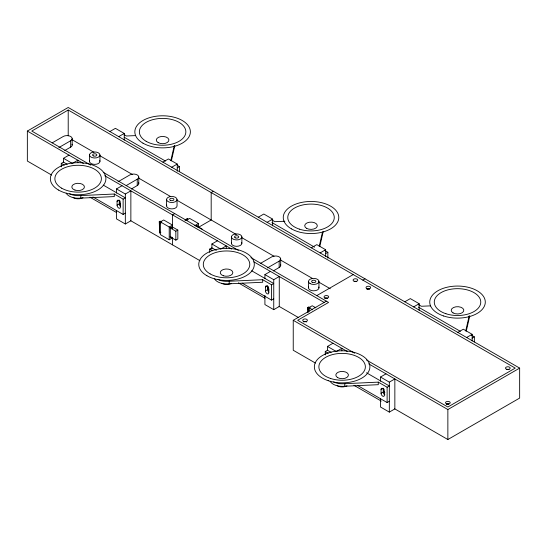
<?xml version="1.0" encoding="UTF-8"?>
<svg xmlns="http://www.w3.org/2000/svg" width="547" height="547" viewBox="0 0 547 547"><rect width="100%" height="100%" fill="white"/><g stroke="black" fill="none" stroke-linecap="round" stroke-linejoin="round"><path stroke-width="0.82" d="M170.808 160.702L174.288 145.55M171.355 160.859L174.835 145.714M319.216 246.382L322.511 232.031M319.763 246.54L323.243 231.395M465.716 330.969L469.196 315.817M466.263 331.126L469.75 315.975M51.671 175.074L27.35 161.037L27.35 131.068L68.211 107.472L519.65 368.11L519.65 398.079L447.863 439.528L394.599 408.773M366.469 360.015L447.863 407.002L515.233 368.11L68.211 110.022L31.767 131.068L90.727 165.105M52.197 142.863L63.247 136.49A5.231 3.022 0 0 1 70.645 136.49A5.231 3.022 0 0 1 70.645 140.757L70.645 147.136L64.751 150.534M58.864 147.56L70.645 140.757M63.493 162.473L63.493 158.309L69.018 155.122M109.879 131.533L115.403 128.34L124.237 133.441L124.237 140.1M61.285 166.814L61.285 163.409L63.493 162.138L67.172 164.264M118.713 136.634L124.237 133.441M118.063 181.741L129.844 174.937A5.231 3.022 0 0 1 137.242 174.937A5.231 3.022 0 0 1 137.242 179.211L137.242 185.583L131.348 188.988M116.504 193.077L116.504 188.92L122.029 185.727M162.89 162.138L168.414 158.951L177.249 164.052L177.249 171.279M126.2 185.583L137.242 179.211M116.504 188.92L125.338 194.021L130.863 190.828L130.863 220.797L125.338 223.99L116.504 218.889L116.504 210.561M171.724 167.238L177.249 164.052M117.058 201.351A2.345 1.354 60 0 1 118.713 200.393A2.345 1.354 60 0 1 120.367 203.265L120.367 207.087A2.345 1.354 60 0 1 118.713 208.045A2.345 1.354 60 0 1 117.058 205.18L117.058 201.351L119.267 200.079M69.633 193.761A12.533 7.234 0 0 0 78.638 195.676L114.296 194.021L123.13 199.122L125.338 197.843L103.253 185.091M177.249 167.874L179.457 166.603L179.457 171.703M117.058 205.18L119.267 203.901L119.267 200.838M92.942 196.995L123.13 214.424L125.338 213.145M160.859 232.208L159.608 232.933L159.273 221.644L160.155 221.132L161.584 221.959M160.38 221.897L163.69 219.983L172.531 225.09L169.214 226.998L160.38 221.897L160.38 234.649L169.214 239.75L172.531 237.842M174.739 213.61L172.531 214.882L172.531 228.202M213.392 191.293L211.183 192.565L211.183 219.99L198.793 227.142M159.608 232.933L159.608 224.003L160.859 223.279M172.531 226.362L170.315 227.641L170.315 237.842L171.792 236.988M184.934 220.222L187.744 218.595L187.744 220.044M185.939 220.53L189.624 218.403L198.458 223.511L198.458 227.333M170.096 227.894L175.84 231.21L177.83 230.061L177.83 238.991L175.84 240.133L170.096 236.817M194.773 225.631L198.458 223.511M195.881 226.273L197.351 225.419L197.351 227.121M211.901 248.988L211.901 243.996L217.426 240.803M258.287 217.214L263.811 214.027L272.645 219.128L272.645 225.788M209.692 252.495L209.692 249.097L211.901 247.818L216.318 250.369M267.121 222.314L272.645 219.128M260.714 263.251L271.763 256.871A5.231 3.022 0 0 1 279.161 256.871A5.231 3.022 0 0 1 279.161 261.145L279.161 267.524L273.268 270.922M267.38 267.948L279.161 261.145M264.912 278.765L264.912 274.601L270.437 271.415M311.298 247.818L316.822 244.632L325.656 249.733L325.656 256.393M264.912 274.601L273.746 279.702L279.271 276.515L279.271 306.484L273.746 309.67L264.912 304.57L264.912 295.414M320.132 252.919L325.656 249.733M265.466 287.031A2.345 1.354 60 0 1 267.121 286.074A2.345 1.354 60 0 1 268.775 288.946L268.775 292.775A2.345 1.354 60 0 1 267.121 293.732A2.345 1.354 60 0 1 265.466 290.86L265.466 287.031L267.674 285.76L267.674 289.582A2.345 1.354 60 0 0 268.905 292.139M218.041 279.442A12.533 7.234 0 0 0 227.046 281.356L262.704 279.702L271.538 284.802L273.746 283.524L251.661 270.772M325.656 253.555L327.865 252.283L327.865 258.232M265.466 290.86L267.674 289.582M242.089 283.1L271.538 300.105L273.746 298.833M316.768 295.612L353.212 274.567M307.817 312.275L307.817 307.407L308.706 306.894L310.135 307.722M308.925 311.913L308.925 307.66L312.241 305.746L315.92 307.872M308.152 312.2L308.152 309.766L309.404 309.041M315.434 363.071L293.24 350.258L293.24 320.289L326.374 301.158M362.818 280.112L365.027 278.84M327.482 350.593L327.482 346.429L333 343.243M404.787 301.794L410.312 298.607L419.146 303.708L419.146 310.368M325.274 354.935L325.274 351.53L327.482 350.258L331.161 352.384M413.628 306.894L419.146 303.708M380.493 381.197L380.493 377.033L386.011 373.847M457.805 332.398L463.323 329.212L472.157 334.313L472.157 340.972M380.493 377.033L389.327 382.134L394.852 378.948L394.852 408.917L389.327 412.11L380.493 407.002L380.493 398.681M466.639 337.506L472.157 334.313M381.047 389.471A2.345 1.354 60 0 1 382.702 388.514A2.345 1.354 60 0 1 384.356 391.385L384.356 395.207A2.345 1.354 60 0 1 382.702 396.165A2.345 1.354 60 0 1 381.047 393.293L381.047 389.471L383.256 388.192M333.615 381.881A12.533 7.234 0 0 0 342.62 383.796L378.285 382.134L387.119 387.235L389.327 385.963L366.504 372.787M472.157 338.142L474.365 336.863L474.365 341.964M381.047 393.293L383.256 392.021L383.256 388.958M357.67 385.539L387.119 402.544L389.327 401.266M368.705 363.851L447.863 409.553L519.65 368.11M185.536 219.491L187.744 218.595M114.296 194.021L114.296 196.571L78.638 198.226A12.533 7.234 0 0 1 66.166 193.146M262.704 279.702L262.704 282.252L227.046 283.907A12.533 7.234 0 0 1 214.574 278.826M378.285 382.134L378.285 384.685L342.62 386.346A12.533 7.234 0 0 1 330.149 381.266M135.656 135.594L126.446 135.991L124.237 134.719M284.898 221.241L274.854 221.679L271.907 219.976M430.564 305.862L421.354 306.258L418.407 304.556M177.249 165.324L179.457 166.603M324.918 250.581L327.865 252.283M471.425 335.167L474.365 336.863M124.237 137.27L165.468 161.071M271.907 222.526L314.614 247.182M418.407 307.106L460.376 331.338M71.896 139.574L94.009 152.333M99.903 155.738L132.326 174.459M138.959 178.288L170.65 196.585M177.283 200.414L236.331 234.506M241.507 237.494L274.054 256.29M279.975 259.702L312.522 278.491M318.436 281.91L330.272 288.741M196.359 225.74L202.103 229.056M103.253 172.339L238.348 250.335M250.923 257.596L328.583 302.429L297.657 320.289L354.634 353.177M27.35 131.068L83.356 163.403M104.73 175.744L231.702 249.049M253.897 261.863L324.166 302.429M63.493 158.309L72.327 163.409L77.852 160.223L77.852 162.719M211.901 243.996L220.735 249.097L226.26 245.904L226.26 248.406M177.83 230.061L173.413 227.511L172.305 228.147L170.876 227.32M61.285 163.409L64.231 165.112M209.692 249.097L212.639 250.793M308.925 307.66L312.604 309.787M89.988 197.2L116.518 212.516M130.521 220.605L199.894 260.652M238.362 282.861L264.987 298.238M279.045 306.354L298.279 317.451M293.24 320.289L347.249 351.468M327.482 346.429L336.316 351.53L341.834 348.343L341.834 350.839M325.274 351.53L328.214 353.232M353.909 385.279L381.28 401.081M307.817 307.407L308.152 309.766M159.273 221.644L159.608 224.003M447.863 409.553L447.863 439.528M389.327 382.134L389.327 412.11M387.119 387.235L387.119 402.544M344.801 383.577L344.801 386.127M318.963 281.425L318.963 287.797M308.494 281.425L308.494 287.797M280.693 259.011L280.693 265.384M273.746 279.702L273.746 309.67M271.538 284.802L271.538 300.105M241.87 236.913A5.231 3.022 0 0 1 234.02 239.531A5.231 3.022 0 0 1 234.02 234.301A5.231 3.022 0 0 1 241.87 236.913L241.87 243.292M231.408 236.913L231.408 243.292M229.22 281.137L229.22 283.688M177.043 199.484A5.231 3.022 0 0 1 169.194 202.103A5.231 3.022 0 0 1 169.194 196.872A5.231 3.022 0 0 1 177.043 199.484L177.043 205.863A5.231 3.022 0 0 1 171.129 208.858A5.231 3.022 0 0 1 166.753 205.084M175.84 231.21L175.84 240.133M172.531 237.364L172.531 244.858M169.214 226.998L169.214 239.75M166.575 199.484L166.575 205.863M138.774 177.071L138.774 183.45M125.338 194.021L125.338 223.99M123.13 199.122L123.13 214.424M99.951 154.979A5.231 3.022 0 0 1 92.101 157.598A5.231 3.022 0 0 1 92.101 152.36A5.231 3.022 0 0 1 99.951 154.979L99.951 161.358M89.489 154.979L89.489 161.358M80.812 195.457L80.812 198.007M72.177 138.623L72.177 145.003M68.211 110.022L68.211 135.786M318.785 287.018A5.231 3.022 0 0 1 313.732 290.819A5.231 3.022 0 0 1 308.672 287.018M325.362 298.423A2.031 1.169 0 0 1 327.393 298.423M354.894 281.534A2.031 1.169 0 0 1 356.439 281.65M268.96 290.013A2.031 1.169 60 0 1 268.317 286.867M280.515 264.604A5.231 3.022 0 0 1 279.161 267.524M241.692 242.512A5.231 3.022 0 0 1 236.639 246.314A5.231 3.022 0 0 1 231.586 242.512M120.552 204.332A2.031 1.169 60 0 1 119.499 202.342A2.031 1.169 60 0 1 120.203 201.098M99.773 160.572A5.231 3.022 0 0 1 94.72 164.374A5.231 3.022 0 0 1 89.667 160.572M71.999 144.217A5.231 3.022 0 0 1 70.645 147.136M138.596 182.671A5.231 3.022 0 0 1 137.242 185.583M367.331 289.11A2.031 1.169 0 0 1 369.355 289.11M384.91 392.725A2.031 1.169 60 0 1 383.522 390.695A2.031 1.169 60 0 1 384.192 389.211M304.043 321.821A2.031 1.169 0 0 1 306.074 321.821M446.427 404.452A2.031 1.169 0 0 1 448.875 404.267M384.91 394.893A2.345 1.354 60 0 1 383.256 392.021M347.03 385.772A6.94 4.007 0 0 1 337.212 385.772M231.449 283.339A6.94 4.007 0 0 1 221.631 283.339M120.497 206.458A2.345 1.354 60 0 1 119.267 203.901M83.041 197.652A6.94 4.007 0 0 1 73.223 197.652M366.75 289.137A2.345 1.354 0 0 1 369.587 288.98M354.326 281.473A2.345 1.354 0 0 1 356.111 281.37M324.781 298.443A2.345 1.354 0 0 1 327.619 298.293M506.734 369.464A2.345 1.354 0 0 1 509.079 369.512M446.769 404.089A2.345 1.354 0 0 1 448.554 403.994M303.462 321.848A2.345 1.354 0 0 1 306.778 321.916M310.026 283.558A5.231 3.022 0 0 0 318.785 282.204A5.231 3.022 0 0 0 312.378 278.505A5.231 3.022 0 0 0 310.026 283.558M312.241 282.286A2.106 1.217 0 0 0 315.763 281.739A2.106 1.217 0 0 0 313.185 280.249A2.106 1.217 0 0 0 312.241 282.286M235.148 237.774A2.106 1.217 0 0 0 238.677 237.234A2.106 1.217 0 0 0 236.092 235.736A2.106 1.217 0 0 0 235.148 237.774M93.229 155.84A2.106 1.217 0 0 0 96.757 155.293A2.106 1.217 0 0 0 94.173 153.803A2.106 1.217 0 0 0 93.229 155.84M170.315 200.346A2.106 1.217 0 0 0 173.843 199.799A2.106 1.217 0 0 0 171.266 198.308A2.106 1.217 0 0 0 170.315 200.346M445.894 313.718A23.247 13.422 0 0 0 480.765 302.094A23.247 13.422 0 0 0 445.894 290.471A23.247 13.422 0 0 0 445.894 313.718M443.631 315.975A27.767 16.034 0 0 0 485.292 302.094A27.767 16.034 0 0 0 443.631 288.207A27.767 16.034 0 0 0 443.631 315.975M453.06 312.905A6.304 3.638 0 0 0 463.61 311.27A6.304 3.638 0 0 0 455.883 306.812A6.304 3.638 0 0 0 453.06 312.905M299.394 229.131A23.247 13.422 0 0 0 334.265 217.508A23.247 13.422 0 0 0 299.394 205.884A23.247 13.422 0 0 0 299.394 229.131M291.38 228.844A27.767 16.034 0 0 0 337.841 221.658A27.767 16.034 0 0 0 303.831 202.021A27.767 16.034 0 0 0 291.38 228.844M306.559 228.325A6.304 3.638 0 0 0 317.11 226.69A6.304 3.638 0 0 0 309.383 222.232A6.304 3.638 0 0 0 306.559 228.325M146.172 141.317A23.247 13.422 0 0 0 185.064 135.3A23.247 13.422 0 0 0 156.592 118.863A23.247 13.422 0 0 0 146.172 141.317M142.972 143.164A27.767 16.034 0 0 0 189.433 135.977A27.767 16.034 0 0 0 155.423 116.34A27.767 16.034 0 0 0 142.972 143.164M158.151 142.637A6.304 3.638 0 0 0 168.702 141.01A6.304 3.638 0 0 0 160.975 136.552A6.304 3.638 0 0 0 158.151 142.637M330.497 378.442A23.247 13.422 0 0 0 365.369 366.818A23.247 13.422 0 0 0 330.497 355.194A23.247 13.422 0 0 0 330.497 378.442M328.234 380.705A27.767 16.034 0 0 0 369.888 366.818A27.767 16.034 0 0 0 328.234 352.938A27.767 16.034 0 0 0 328.234 380.705M337.663 377.635A6.304 3.638 0 0 0 348.213 376.001A6.304 3.638 0 0 0 340.487 371.543A6.304 3.638 0 0 0 337.663 377.635M210.103 273.876A23.247 13.422 0 0 0 248.994 267.859A23.247 13.422 0 0 0 220.523 251.422A23.247 13.422 0 0 0 210.103 273.876M206.903 275.722A27.767 16.034 0 0 0 253.364 268.536A27.767 16.034 0 0 0 219.354 248.899A27.767 16.034 0 0 0 206.903 275.722M223.388 275.777A6.304 3.638 0 0 0 232.844 272.625A6.304 3.638 0 0 0 223.388 269.473A6.304 3.638 0 0 0 223.388 275.777M61.695 188.195A23.247 13.422 0 0 0 100.586 182.178A23.247 13.422 0 0 0 72.115 165.734A23.247 13.422 0 0 0 61.695 188.195M58.495 190.041A27.767 16.034 0 0 0 104.956 182.848A27.767 16.034 0 0 0 70.946 163.218A27.767 16.034 0 0 0 58.495 190.041M74.98 190.096A6.304 3.638 0 0 0 84.436 186.937A6.304 3.638 0 0 0 74.98 183.785A6.304 3.638 0 0 0 74.98 190.096M367.099 288.72A2.345 1.354 0 0 0 370.681 287.626A2.345 1.354 0 0 0 367.249 286.382A2.345 1.354 0 0 0 367.099 288.72M354.176 281.261A2.345 1.354 0 0 0 357.765 280.167A2.345 1.354 0 0 0 354.326 278.922A2.345 1.354 0 0 0 354.176 281.261M325.13 298.033A2.345 1.354 0 0 0 328.713 296.932A2.345 1.354 0 0 0 325.28 295.688A2.345 1.354 0 0 0 325.13 298.033M506.59 369.252A2.345 1.354 0 0 0 510.173 368.158A2.345 1.354 0 0 0 506.734 366.914A2.345 1.354 0 0 0 506.59 369.252M446.619 403.877A2.345 1.354 0 0 0 450.202 402.783A2.345 1.354 0 0 0 446.769 401.539A2.345 1.354 0 0 0 446.619 403.877M303.817 321.431A2.345 1.354 0 0 0 307.4 320.337A2.345 1.354 0 0 0 303.961 319.092A2.345 1.354 0 0 0 303.817 321.431"/></g></svg>
